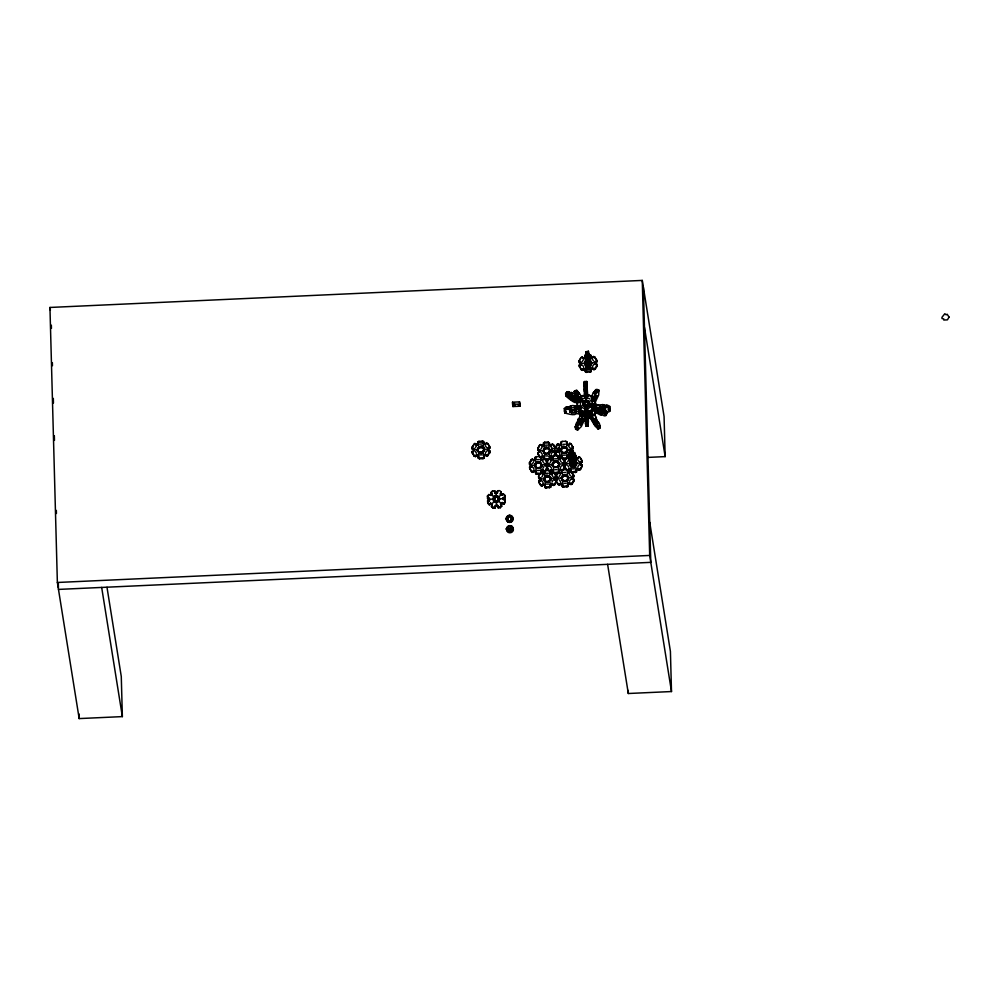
<?xml version="1.0" encoding="UTF-8"?>
<svg xmlns="http://www.w3.org/2000/svg" width="999" height="999" viewBox="0 0 999 999"><rect width="100%" height="100%" fill="white"/><g stroke="black" fill="none" stroke-linecap="round" stroke-linejoin="round"><path stroke-width="1.5" d="M584.552 388.374L584.652 391.596M585.252 414.36L587.712 413.374L588.036 419.543M586.213 357.904L586.55 363.823L586.301 357.217L586.613 363.898L586.238 357.455L588.548 357.804L588.648 352.959L589.36 365.522M586.888 388.074L587.212 393.981L586.987 387.425M586.7 381.468L586.65 385.926L584.315 386.039L584.378 381.581L586.7 381.468L587.699 395.741M584.515 393.718L584.44 390.659L586.775 390.547C588.036 395.08 585.626 404.42 584.515 393.718L586.85 393.606M584.89 398.326L584.328 395.292L579.982 397.115L579.333 398.239M585.152 415.734L585.077 407.567L587.412 407.455L587.724 411.463L589.535 412.187L593.244 409.303L592.582 407.642L590.247 406.343L591.271 403.908L592.682 403.521L595.704 404.995M589.86 360.364L586.101 360.389L586.55 368.057L588.886 367.944L588.436 360.277L586.063 360.514L585.901 351.798L588.374 351.223L588.661 354.395L586.326 354.495L586.163 352.809M585.214 419.705L585.139 416.645L587.474 416.533C588.736 421.066 586.326 430.407 585.214 419.705L587.549 419.592M585.589 424.313L585.576 422.877L585.876 426.073L588.211 425.961L588.261 421.503L588.386 422.577M586.55 368.057L586.538 366.621C585.889 371.853 591.058 369.43 589.223 365.247M586.688 357.679L586.937 362.337M586.026 424.737L585.876 426.073M586.613 389.023L584.278 389.135C585.402 393.968 588.361 387.6 586.525 384.865L584.203 384.965L584.315 386.039M586.9 365.359L586.937 367.482M587.225 398.214L587.187 395.979L589.035 395.08L592.145 396.615L592.956 398.489L591.72 399.775L592.332 400.686L592.195 399.812L589.098 401.635L585.839 400.237M583.816 415.022L585.102 416.77L587.437 416.658L587.225 410.851L584.902 410.951M587.225 410.851L587.35 411.913L587.412 407.455M587.562 396.241L587.562 395.517L587.624 396.203M588.399 360.402L588.186 354.595L585.864 354.695M588.186 354.595L588.311 355.656L588.374 351.223M587.924 424.2L587.912 422.777L588.211 425.961M588.886 367.944L588.873 366.508L589.16 369.68M587.325 393.544L586.987 387.724M587.599 413.886L587.924 420.005L587.712 413.374L585.264 414.16L585.614 420.204L585.339 413.436L585.526 414.972M478.808 448.027A3.372 3.122 -9.1 0 0 477.709 449.925L477.747 451.011M535.302 467.095A3.372 3.122 -9.1 0 1 535.127 466.583L535.102 465.497A3.372 3.122 -9.1 0 1 536.201 463.586L537.2 462.999M548.901 448.926L547.864 448.439A3.372 3.122 -9.1 0 0 545.566 448.539L544.567 449.125A3.372 3.122 -9.1 0 0 543.468 451.036L543.481 451.985L543.069 450.711M544.542 481.019A3.372 3.122 -9.1 0 1 544.255 480.244L544.23 479.158A3.372 3.122 -9.1 0 1 544.605 478.121M545.442 477.172L546.328 476.673A3.372 3.122 -9.1 0 1 548.626 476.56L549.662 477.06A3.372 3.122 -9.1 0 1 550.861 478.858L550.886 479.945M552.622 465.784L552.597 464.697A3.372 3.122 -9.1 0 1 553.696 462.787L554.695 462.2A3.372 3.122 -9.1 0 1 555.257 462.038M561.276 452.085A3.372 3.122 -9.1 0 1 560.988 451.323L560.963 450.237A3.372 3.122 -9.1 0 1 562.062 448.326L563.061 447.739A3.372 3.122 -9.1 0 1 565.359 447.639L566.383 448.126A3.372 3.122 -9.1 0 1 566.995 448.701M564.959 475.624A3.372 3.122 -9.1 0 1 566.121 475.761L567.145 476.261A3.372 3.122 -9.1 0 1 568.344 478.059L568.394 479.008L566.758 475.786L563.174 475.949C557.779 480.382 568.518 483.516 568.306 477.722C567.956 472.877 560.352 474.712 561.463 478.921M567.619 451.011L567.494 449.325M586.937 366.009C582.442 365.035 586.251 358.741 589.86 360.926L591.483 364.148L591.445 363.199A3.372 3.122 -9.1 0 0 590.247 361.401L589.21 360.901M588.561 357.317L588.898 363.836L588.636 357.068L586.288 357.417L588.623 357.517M591.77 418.544L595.304 424.088L591.77 418.544L592.22 419.767M585.264 413.848L585.364 417.582M588.973 363.549L588.723 362.287M585.589 420.117L585.651 423.314M499.662 498.776C491.845 511.188 491.158 487.025 499.662 498.776L503.296 498.613L503.434 499.475L503.271 497.527L505.007 497.102L505.144 497.977L503.409 498.401M548.001 447.652L550.024 450.399C542.182 462.987 541.383 438.549 550.062 450.399L548.164 453.321M576.173 461.7C579.408 468.344 566.183 467.27 570.804 461.288A3.372 3.122 -9.1 0 0 569.942 463.024M583.491 405.906C579.845 395.841 596.453 402.747 586.076 407.13A3.372 1.174 -33.7 0 1 588.174 405.869M587.225 394.018L587.025 387.6M585.302 413.486L585.239 413.986M570.504 397.065C575.374 404.795 579.82 397.677 570.504 397.065A3.372 1.024 30 0 1 571.391 396.903M595.092 409.365C602.534 407.754 602.022 417.47 595.067 409.14A3.372 1.024 30 0 1 595.966 408.791M585.377 417.857L581.281 426.585L577.572 430.107L577.872 428.683L575.162 426.885L580.419 415.184L578.496 412.387L580.469 416.059L580.319 415.184L582.467 416.183L582.367 417.207L585.564 413.374L585.901 417.245M577.872 428.683L578.159 427.097L577.21 427.872L577.859 425.262L579.982 421.316L577.672 420.404M580.419 415.184L580.307 416.208L582.467 412.737L584.914 412.4L584.765 411.526L580.294 410.052L579.632 409.041L580.856 407.767L579.645 405.944L577.884 406.431L577.172 405.369L577.734 400.999L581.018 401.885C584.577 399.65 577.734 393.806 577.072 398.663L575.224 397.365L576.623 394.967L571.478 392.482L570.004 395.042L574.974 398.576M579.994 424.662L580.894 424.388L579.857 424.712L580.831 421.516A3.372 0.762 -64.2 0 1 581.93 419.605L582.454 418.993A3.372 0.762 -64.2 0 1 583.116 418.781L580.382 422.565A3.372 0.762 -64.2 0 0 579.944 424.263L580.019 424.7A3.372 0.762 -64.2 0 0 580.694 424.5L581.206 423.876A3.372 0.762 -64.2 0 0 582.305 421.978L582.754 420.916A3.372 0.762 -64.2 0 0 583.191 419.218L583.154 418.856M580.806 424.413L583.291 418.781L582.392 419.056M598.95 390.234L595.741 394.056C596.665 392.732 593.256 391.084 593.693 393.069L595.854 389.598L598.95 390.234L598.663 395.08L594.655 403.446M593.231 401.561L594.218 398.364A3.372 0.762 -64.2 0 1 595.317 396.466L595.779 395.904A3.372 0.762 -64.2 0 1 596.503 395.641L596.578 395.941A3.372 0.762 -64.2 0 1 596.141 397.777L595.691 398.826A3.372 0.762 -64.2 0 1 594.592 400.736L594.318 401.086M593.993 397.04L595.928 398.301L596.665 395.629L594.28 401.248M494.58 497.927L494.468 498.801L494.905 497.302M494.33 497.939L494.73 500.961L494.468 498.801M494.592 500.087L494.168 501.111L495.342 502.36M498.276 499.925C497.664 502.522 499.512 496.79 497.539 497.227L497.39 496.166L496.266 496.016L495.067 496.278L495.092 497.365M495.067 496.278L495.204 497.14L497.539 497.227M498.226 497.49L497.39 496.166M497.914 500.374L497.839 501.423L498.026 499.937M498.164 498.638L498.014 497.764L498.414 500.799M498.401 500.074L498.364 499.075M507.854 517.395L507.754 518.281L508.191 516.77M507.617 517.407L507.455 520.591L509.765 522.19L510.826 521.053L510.227 521.965M511.338 520.716C509.927 521.416 513.286 518.818 510.826 516.708L510.676 515.646L509.54 515.484L508.341 515.746L508.379 516.833M508.628 522.04L507.455 520.591M508.341 515.746L508.491 516.62L510.826 516.708M507.654 529.632L508.291 527.16M510.177 522.152L510.089 521.091M511.513 516.97L510.676 515.646M508.079 531.081L510.314 531.655L511.688 526.361L509.365 526.086M511.201 519.842L511.301 517.245L511.438 518.119M586.338 357.342L588.536 357.63M585.913 355.082L588.311 354.945L588.548 357.804L588.486 361.438L586.163 361.538M589.223 365.971L589.048 359.465M588.985 363.112L588.798 362.874M584.927 390.646L584.64 387.45L584.502 391.808L586.825 391.708M585.327 416.995L585.202 417.794L587.537 417.694M585.926 422.327L585.751 415.834M587.699 413.449L587.899 420.042M580.819 419.667L581.031 418.956A3.372 0.762 -64.2 0 1 580.881 419.43M594.043 396.928L596.003 398.276M502.172 502.497L503.833 504.208L502.172 502.497L500.574 504.095L501.723 506.306L500.287 507.754L498.189 507.854L497.789 506.243L495.454 506.343L495.129 507.992L493.044 508.079L491.52 506.78L492.32 504.47L490.634 503.021L489.16 503.996L487.649 502.684L489.31 504.87L490.634 503.021M494.917 490.859L494.967 492.482L497.29 492.382L497.614 490.734L499.7 490.646L501.223 491.945L500.424 494.255L501.223 491.945M491.52 506.78L491.72 505.082M494.73 500.961L494.305 501.985L494.168 501.111M498.014 497.764L498.089 496.628M495.129 507.992L495.317 505.482L497.639 505.369L497.789 506.243M508.004 520.442L507.629 518.131L507.592 521.466M507.492 519.692L507.767 519.005M509.677 521.203L509.765 522.19L510.039 521.278M511.301 517.245L511.376 516.096M507.629 529.183L508.466 527.147M509.74 526.073L512 526.585L509.902 531.693L507.729 530.968L508.628 526.123L510.964 526.011L511.101 531.431L508.766 531.306M541.383 466.833C541.87 467.27 541.283 458.541 535.826 462.887C531.793 467.357 541.283 470.654 541.733 465.197A3.372 3.122 -9.1 0 0 540.534 463.399L539.51 462.899M586.863 401.099L585.689 401.161A3.372 3.122 -9.1 0 0 583.728 402.31L583.166 403.284A3.372 3.122 -9.1 0 0 583.004 404.083M558.778 465.659C561.475 460.277 550.998 459.503 552.522 465.184C554.495 469.068 559.665 466.858 559.153 464.06L562.774 463.898L562.924 464.772L562.749 462.812L564.485 462.262L566.246 462.649L566.421 464.61L566.283 463.736L569.905 463.573L570.554 462.462M577.572 430.107L575.524 429.12L576.248 426.973M579.982 421.316L582.467 416.183M593.806 392.045L591.058 397.265M595.854 393.032L591.77 400.899M579.72 422.028L580.132 421.253M475.237 447.939L476.361 446.016M478.184 448.489L478.109 449.725L479.408 446.678M478.933 447.939L479.807 447.44A3.372 3.122 -9.1 0 1 482.117 447.327L482.904 447.664L479.17 447.515L477.46 450.487L479.32 453.284L479.183 452.41M476.398 445.442L474.912 443.456L472.077 447.04L472.115 448.289L473.876 448.688L473.938 450.849L472.202 451.398L472.227 452.597L474.063 455.394L475.249 455.969L476.535 454.732L478.583 455.731L478.334 458.266L479.458 458.803L483.017 458.678L484.178 457.992L483.553 455.507L485.551 454.32L487.025 456.306L489.86 452.734L489.685 450.599L487.924 450.212L488.061 451.086L487.874 448.039L489.61 447.502L489.572 446.303L487.749 443.506L486.55 442.919L485.277 444.155L483.229 443.169L483.616 441.508L482.492 440.959L477.772 441.77L478.384 444.268L477.397 444.855L477.247 443.981L479.145 446.815L482.767 446.803M472.227 452.597L474.2 456.268L476.248 456.331L476.535 454.732M483.616 441.508L483.366 444.043L483.229 443.169M484.253 443.656L482.517 446.665L484.365 449.762M483.553 455.507L484.04 457.117L482.879 457.804L479.32 457.929L478.184 457.392L478.583 455.731M482.405 452.21L484.265 449.288L487.899 449.125L488.036 450M480.556 453.047L482.542 453.084M485.452 452.884L486.563 450.949M582.342 361.513L583.453 359.59M568.106 391.633L565.859 395.704L567.37 396.253L565.571 393.943L566.695 392.02L568.106 391.633L571.977 393.319L571.478 392.482M565.659 394.455L566.695 392.02M584.552 364.048L586.5 360.252M577.734 402.759L576.023 402.335C575.174 404.033 568.281 398.139 565.933 396.178L567.045 394.255M585.426 362.924L586.913 361.001M565.571 393.943L567.919 393.806L569.043 391.87M583.628 368.306L583.354 369.905L581.306 369.83L579.333 366.158L581.156 368.968L582.355 369.543L583.628 368.306L585.676 369.293L585.402 370.891M590.746 356.006L590.322 356.73L592.37 357.729L593.656 356.493L594.842 357.068L596.815 360.739L594.842 357.068M575.224 397.365C576.473 396.378 569.043 393.094 570.854 395.254L568.718 394.355L569.842 392.432M569.155 394.83L570.267 392.907M570.429 394.78L571.54 392.857M591.595 362.849L591.508 363.736L589.722 360.052M594.967 361.613L595.104 362.487L596.853 361.938L596.703 361.064L594.967 361.613L595.029 363.773L596.79 364.173L596.965 366.296L595.229 369.23L593.244 369.455L592.644 367.894L590.659 369.068L591.283 371.566L586.563 372.377L585.426 371.828L585.676 369.293M571.353 394.655L572.477 392.719M532.629 463.511L533.753 461.588M540.996 449.051L542.107 447.115M572.377 399.325L570.953 397.989L572.04 395.916M571.141 398.089L572.265 396.153M589.497 365.784L591.371 362.862L590.909 361.301L588.798 359.927M574.113 397.115L572.065 396.066L573.251 397.24L570.729 399.575M574.487 396.178L575.611 394.243M531.443 466.208L531.293 465.334L534.927 465.172L535.551 467.107L535.576 464.06L536.8 462.25M545.154 447.777L543.319 450.974M550.124 450.861L548.513 448.451L544.93 448.613L543.206 451.585L543.718 449.6M592.544 366.446L593.668 364.523M535.714 464.922L536.538 462.387L534.64 459.552L534.777 460.427M543.856 450.474L544.792 447.752M575.561 397.265L576.623 394.967M533.928 470.304L533.641 471.903L531.593 471.828L529.62 468.156L531.456 470.966L532.642 471.54L533.928 470.304L535.976 471.291L535.714 473.826L540.409 474.25M539.959 457.367L537.986 453.696L539.81 456.493L541.008 457.067L542.282 455.844L544.48 457.704L542.282 455.844M548.975 444.268L549.4 443.544L549.125 445.142L548.975 444.268L551.173 446.128L549.999 444.767L548.264 447.764L544.655 448.076M577.272 396.079L576.148 398.014L574.512 398.251M542.432 456.718L541.146 457.942L541.008 457.067L540.759 459.602L541.783 460.102L541.645 459.228L539.897 462.237L541.758 466.283A3.372 3.122 -9.1 0 1 541.52 467.07M576.211 398.663L575.099 400.599L576.873 402.547M540.297 467.482L536.688 467.794L535.089 471.678M548.513 448.451L544.93 448.613M577.072 398.663L578.521 396.628M552.272 459.627L551.273 460.214L549.8 458.229L548.638 458.916L543.943 458.491L542.669 459.727L540.621 458.728L541.033 458.017L541.171 458.878M543.918 457.554L544.055 458.429L544.343 456.83M551.023 445.254L552.31 444.031L553.496 444.605L555.332 447.402L554.495 449.113M577.41 398.564L578.146 398.738L579.27 396.815M551.173 446.128L551.448 444.543M579.645 405.944L579.033 407.255L577.322 406.243L577.734 400.999M581.018 401.885L579.22 399.5L580.344 397.565M539.797 467.782L541.021 465.971M541.233 465.971L541.658 464.86L545.292 464.697L545.429 465.571L545.254 463.611L547.002 463.061L548.763 463.449L548.813 465.621L545.317 465.784L545.254 463.611M548.663 453.022L548.551 454.058L549.375 451.511M540.546 468.269L541.883 464.847M580.069 400.362L579.657 402.197L578.883 401.823M580.282 401.698L581.406 399.775L582.142 399.95M580.943 401.398L582.067 399.475M542.844 468.444L543.956 466.521M551.211 453.983L552.322 452.06M511.476 525.998L509.865 528.771L505.906 528.958M541.758 477.172L542.869 475.249M550.124 462.712L551.236 460.789M558.491 448.251L559.602 446.316M544.692 477.722L544.617 478.958L545.916 475.911M553.059 463.261L552.984 464.498L554.283 461.451M561.426 448.788L561.351 450.037L562.649 446.99M562.175 448.239L566.008 447.652L567.882 450.462L567.232 451.573M545.579 482.117L543.968 479.72L545.541 475.874M562.312 453.196L560.701 450.786C559.952 445.966 566.271 449.65 565.859 446.79M575.237 427.36L576.098 426.098M591.72 399.775L592.819 397.627M543.181 484.84L541.908 486.076L540.709 485.502L538.748 481.83L540.571 484.627L541.77 485.202L543.044 483.978L545.242 485.839L543.044 483.978M550.499 480.507L551.148 479.395L549.275 476.585L545.804 476.923L543.768 473.214L543.906 474.088L544.905 473.501L544.305 471.94L544.767 472.627L542.769 473.801L540.946 471.066L542.944 469.892L544.28 471.004L545.442 470.317L550.137 470.741L551.411 469.505L553.458 470.504L553.184 472.09M558.104 457.942L558.528 457.217L558.241 458.803L558.104 457.942L560.152 458.928L561.438 457.692L566.121 458.116L567.282 457.43L568.768 459.415M556.83 455.631L555.481 452.897L557.305 455.694L558.503 456.281L559.777 455.044L561.825 456.031L561.55 457.629L561.825 456.031M567.732 449.587L567.657 450.474L565.896 447.839L567.494 443.968L567.632 444.842L566.608 444.343L566.883 442.744L565.734 441.258L562.175 441.396L561.013 442.082L561.176 443.881L561.013 442.082M549.875 473.276L550.137 470.741L550.274 471.615L551.136 471.103L551.411 469.505M557.442 456.568L559.502 456.643L559.777 455.044M566.608 444.343L566.858 441.808L565.734 441.258M544.093 478.296A3.372 3.122 -9.1 0 1 545.192 476.386L549.025 475.899L550.761 472.902M557.779 466.683L554.17 466.995L552.572 470.879M585.689 419.068L584.427 416.246L585.664 412.587M590.247 406.343L591.271 403.908M554.383 477.285L554.582 480.319L554.383 477.285L557.879 477.122L557.942 479.283L556.206 479.832L556.381 481.968L554.645 484.902L552.659 485.114L552.06 483.566L550.074 484.74L550.699 487.225L545.966 488.036L544.842 487.5L545.092 484.965M550.899 473.763L551.923 474.263L553.071 472.165L554.258 472.739L556.231 476.411L557.966 473.414M551.923 474.263L553.209 473.026L553.458 470.504M569.08 444.605L568.656 445.329L569.805 443.231L570.991 443.806L572.964 447.477L570.991 443.806M590.159 405.831L591.57 405.457L592.682 403.521M591.57 405.457L592.507 405.681L593.631 403.758M548.913 481.456L550.786 478.533C542.195 466.67 542.882 491.121 550.824 478.521L548.763 475.786M557.28 466.983L558.503 465.172M565.646 452.522L567.519 449.6C558.928 437.737 559.602 462.187 567.557 449.6L565.496 446.853M554.557 479.233L554.42 478.359L550.786 478.533L550.486 480.144L550.349 479.27M566.046 453.259L567.007 451.585M594.38 421.678L591.358 416.196L594.255 414.585L595.991 411.65L595.953 412.575L600.112 414.822L601.098 415.06L600.611 414.223L604.482 415.896L605.894 415.522L604.108 413.211C608.791 414.635 594.23 404.32 595.441 407.142L593.306 406.243L594.417 404.32M593.743 406.718L594.855 404.782M587.587 410.589L589.398 411.326L593.106 408.429M600.149 409.153L601.211 406.843L596.066 404.358L594.592 406.93L596.59 408.928M595.017 406.668L596.066 404.358M591.708 412.674L592.832 410.739M551.96 482.117L553.084 480.182M560.327 467.644L561.45 465.721M568.693 453.184L569.805 451.261M595.941 406.543L597.065 404.607M596.952 411.213L595.529 409.877L596.628 407.804M595.729 409.965L596.84 408.042M596.64 411.076L598.314 409.44A3.372 1.024 30 0 0 598.826 409.74M595.953 412.575L597.839 409.128M559.253 476.386L560.364 474.45M567.607 461.913L568.731 459.99M599.075 408.067L600.187 406.131M599.812 409.253L601.211 406.843M601.848 407.967L600.736 409.902L599.325 410.302L596.316 408.841M562.674 475.586A3.372 3.122 -9.1 0 0 561.575 477.497L561.675 478.908L563.411 475.112M601.46 414.435L599.675 412.487L600.998 410.601M595.154 409.49A3.372 1.024 30 0 0 596.278 410.726L599.675 412.487L600.337 410.427A3.372 1.024 30 0 1 599.6 410.127M562.325 477.797L563.811 475.874M601.66 410.552C602.322 405.694 609.165 411.538 605.606 413.773M601.997 410.452L603.109 408.516M552.522 484.24L554.507 484.028L556.243 481.093L558.066 483.828L559.253 484.403L560.539 483.179L562.587 484.165L562.312 485.764L563.324 486.376L568.044 485.564M568.906 468.706L567.757 470.816L568.906 468.706L570.953 469.705L570.704 472.227L570.554 471.366L569.28 472.589L567.232 471.603L567.619 469.942L566.433 469.368L561.775 470.204L560.427 469.093L558.441 470.267L560.264 473.002L562.25 471.828L560.427 469.093M576.123 456.343L575.736 458.004L575.986 455.482L574.862 454.932M602.734 410.626L603.846 408.703M556.381 481.905L559.403 485.277L560.539 483.179M566.733 480.507L563.299 480.669L561.7 484.54M575.624 461.076L574.9 460.601L576.623 457.629M603.808 411.388L604.919 409.453M571.878 476.486L572.015 477.347L573.751 476.798L573.613 475.936L571.878 476.486L571.928 478.646L573.688 479.033L573.863 481.168L572.127 484.103L570.154 484.315L569.555 482.767L567.557 483.941L568.181 486.426L563.461 487.237L562.337 486.7L562.587 484.165M580.119 457.467L582.08 461.151L580.119 457.467L578.921 456.893L577.647 458.129L575.599 457.142M566.408 480.656L568.269 477.734L571.903 477.559L572.04 478.434M580.407 463.973L580.269 463.099L576.635 463.261L574.775 466.183M605.531 413.286L606.643 411.363M567.632 478.846L566.808 481.381L567.132 480.182A3.372 3.122 -9.1 0 0 568.231 478.271M567.981 479.345L568.269 477.734L566.258 474.987M574.912 467.057L575.998 464.373M572.927 467.02L575.524 466.67M605.806 415.022L606.93 413.087L606.131 412.525M605.894 415.522L606.93 413.087M569.455 481.318L570.566 479.383M577.822 466.845L578.933 464.922M473.876 448.688L474.013 449.55L472.252 449.163L473.813 444.105M486.001 455.007L487.987 454.795L489.685 450.599M579.358 362.737L579.22 361.863L580.981 362.25L581.181 365.284L581.118 363.124L579.358 362.737L579.183 360.602L580.918 357.667L582.017 357.03L583.354 358.142L585.352 356.968L584.89 356.281M544.43 448.251A3.372 3.122 -9.1 0 0 543.331 450.162L543.906 452.285L543.294 450.699L539.66 450.874L539.797 451.748L539.772 450.661L538.011 450.274L537.837 448.139L539.572 445.204L540.671 444.555L542.02 445.666L544.005 444.493L543.543 443.818L544.143 445.367L543.144 445.954L543.006 445.079L544.905 447.914M529.645 464.735L529.507 463.861L531.268 464.248L531.468 467.295L531.406 465.122L529.645 464.735L529.47 462.599L531.206 459.677L532.305 459.028L533.653 460.139L535.639 458.966L535.177 458.279L535.776 459.827L535.639 458.966M532.305 459.028L529.607 463.474L529.47 462.599M538.561 448.027L539.572 445.204M593.106 368.581L595.092 368.356L596.828 365.434L596.965 366.296M555.332 447.34L557.067 444.405L558.166 443.756L559.502 444.867L561.488 443.693L561.038 443.019M548.951 466.496L548.901 464.323L547.14 463.936L547.002 463.061L548.701 458.878L548.776 459.777L545.217 459.915M540.596 480.956L539.572 480.119L539.722 480.994L540.596 480.956L540.534 478.796L538.773 478.396L538.598 476.273L540.334 473.339M556.043 447.24L557.205 445.279L559.19 445.067L559.053 444.193M553.746 455.894L555.444 451.698L558.928 451.073L558.766 448.251L551.773 448.576L551.935 451.398L555.444 451.698M554.457 455.794L555.619 453.833M548.938 470.167L547.115 467.357L545.516 471.228L547.077 466.171L547.215 467.045L548.076 466.533M566.183 458.079L564.485 462.262L564.622 463.136L566.383 463.524M596.128 412.525L594.393 415.459L594.255 414.585M567.757 470.816L564.597 466.558L563.011 470.429L564.572 465.372L566.308 464.822L566.246 462.649M577.922 468.294L579.258 469.405L580.357 468.756L582.092 465.834L580.494 469.63L578.508 469.855L577.922 468.294L575.923 469.468L576.548 471.965L571.828 472.777L571.69 471.903L576.411 471.091L575.923 469.468M570.004 483.441L571.99 483.229L573.726 480.294L573.863 481.168M587.887 402.073L588.161 401.186L583.166 404.133M586.425 400.212L583.266 401.91L583.129 403.896L584.378 405.956L589.373 403.009L589.11 403.896L590.009 403.596L588.648 405.694L586.725 406.818M580.594 411.151L579.82 411.413L578.521 409.078L580.794 406.218M595.829 395.841L596.565 395.816M487.662 498.776L487.524 497.902L489.273 498.164L489.423 499.038L487.662 498.776L487.462 495.966L488.911 494.517L490.434 495.367L492.032 493.756L490.771 492.669M492.17 494.63L491.021 492.42L492.457 490.971L494.555 490.871L495.104 493.356L494.555 490.871M505.094 496.041L503.434 493.856L501.973 494.83L500.274 493.381M501.723 506.306L500.711 504.97L502.322 503.359M497.639 505.369L498.051 506.98L500.149 506.88L501.585 505.444M503.696 503.334L505.144 501.898L503.833 504.208M582.817 413.074L580.094 413.136L578.796 410.839L580.257 409.765M580.094 413.136L581.406 411.151M592.807 401.398L593.531 400.774M579.495 413.648L576.161 413.761C574.437 415.809 568.406 413.973 564.71 412.924L566.346 412.15L566.208 411.276L564.435 411.176L564.298 408.529L565.859 407.28L570.329 406.868C569.105 405.107 578.446 404.533 575.362 408.803L579.845 408.803L579.782 406.63M575.362 408.803C576.885 407.142 568.356 407.592 570.392 409.028L565.921 409.453L564.435 411.176M609.14 408.029L610.039 408.179L610.177 410.826L608.616 412.063L606.093 411.963M587.037 360.002C582.642 360.214 586.6 367.969 584.64 363.174L581.006 363.336L581.143 364.21M482.917 453.121L482.654 452.072C489.073 437.924 467.045 453.821 483.129 451.748A3.372 3.122 -9.1 0 0 484.228 449.837M574.887 410.152L575.287 410.339A3.372 1.261 -1.5 0 1 576.548 411.026L576.623 411.463A3.372 1.261 -1.5 0 1 575.586 412.262L574.612 412.525A3.372 1.261 -1.5 0 1 572.315 412.637L571.266 412.462A3.372 1.261 -1.5 0 1 569.992 411.763L569.917 411.388A3.372 1.261 -1.5 0 1 570.953 410.527L571.928 410.264A3.372 1.261 -1.5 0 1 574.238 410.164L576.86 411.238L575.249 412.475L571.665 412.637L569.68 411.563L571.291 410.314L575.312 410.177M569.68 411.563L571.977 410.439M571.603 410.477L570.591 409.79L570.654 411.95L571.665 412.637L571.703 410.402M575.312 406.63L577.784 406.68L577.847 408.841M575.199 410.314L575.137 412.412L576.86 411.238M589.035 412.038L589.635 411.363M610.177 410.826L608.329 410.239L608.179 409.365L609.827 408.591L607.829 407.53L603.346 407.517L603.621 404.682L597.764 404.945M603.284 405.357L607.767 405.357L609.765 406.418L609.003 407.155L609.203 410.202M597.077 412.375L594.692 412.712M603.346 407.517L603.621 404.682M602.222 408.891L603.146 409.028M604.707 410.065L603.883 409.565M494.542 496.303L493.868 496.828L491.233 494.555L491.371 495.429M566.408 453.009L566.52 452.922A3.372 3.122 -9.1 0 0 566.92 452.51M545.554 477.085L545.329 477.26A3.372 3.122 -9.1 0 0 544.93 477.659M586.001 360.539L584.353 357.555L584.49 358.416L585.352 356.968M586.251 360.389L585.913 361.588A3.372 3.122 -9.1 0 0 584.952 362.962M590.721 363.973L589.897 366.521L590.009 365.484M536.288 462.537L540.159 462.362M562.15 447.277L566.008 447.102M566.158 453.434L566.146 452.222M553.783 461.75L557.642 461.563M549.313 482.18L549.413 481.156M575.274 465.896L571.416 466.071M562.912 475.412L566.77 475.237M585.489 357.829L584.865 355.344L586.026 354.657L589.585 354.533L590.721 355.07L590.884 356.88L590.721 355.07M585.002 356.218L586.026 354.657M579.47 367.033L579.295 364.972L581.031 364.423M591.258 370.629L590.796 369.942L592.794 368.768L592.644 367.894M585.289 370.954L589.984 371.378L591.146 370.691M476.261 444.567L478.246 443.394L477.797 442.707M574.2 391.371L576.947 390.459L579.233 393.731L577.247 394.905L574.2 391.371L575.362 394.305L574.562 393.606M574.275 391.87L576.186 390.184M472.377 453.459L473.201 451.76M574.962 391.633L576.947 390.459M575.499 392.27L577.497 391.084M575.986 393.131L577.984 391.958M576.261 393.756L578.259 392.582M577.247 394.905L576.91 393.906L578.908 392.732L581.955 397.302M578.908 392.732L576.76 394.33L578.021 397.078L577.297 396.391M576.91 393.906L577.484 394.568L579.47 393.394M487.874 448.039L488.012 448.913L489.747 448.364L489.572 446.303M577.484 394.568L579.345 397.365L581.331 396.191M483.703 456.368L485.689 455.194L485.551 454.32M582.192 399.388L584.19 398.214M583.216 403.159L586.713 401.086M583.204 402.684L586.276 401.086L589.497 402.997M584.34 405.719L586.6 406.431M580.119 408.891L578.596 409.59M580.993 408.641L580.257 409.078L580.107 408.216M586.038 406.044L588.024 404.87M591.371 405.819L589.173 404.77L586.013 406.456M578.633 413.261L578.458 411.188L580.194 410.639M589.323 405.631L586.45 407.33L583.204 404.795M588.261 408.466L590.247 407.292M592.07 418.656L588.798 413.236L591.545 412.325L593.344 415.022M588.873 413.736L591.545 412.325M588.798 413.236L590.097 414.135L592.095 412.949M543.693 444.68L543.518 442.869L544.68 442.195L548.239 442.058L549.512 443.481M596.615 419.543C591.033 422.689 600.849 418.768 593.506 414.597L591.508 415.771L591.845 416.77L590.584 414.997L592.582 413.823M590.859 415.621L592.857 414.448M591.508 415.771L592.082 416.433L594.08 415.259M590.446 417.782L589.285 418.469L590.272 415.971L590.446 417.782L589.51 415.484M592.082 416.433L593.943 419.23L595.941 418.057M538.124 454.57L537.962 452.497L539.697 451.948L539.635 449.787L537.874 449.4L538.011 450.274M594.83 419.792L592.082 420.729M594.63 420.716L596.553 419.168M596.99 420.492L595.004 421.665L594.105 421.166M535.327 459.153L535.152 457.342L536.313 456.655L539.885 456.531M536.451 457.53L535.302 458.216L535.152 457.342M561.151 442.944L562.175 441.396M594.442 420.654L595.566 422.677C598.151 418.781 602.235 427.247 598.001 427.41L594.867 422.627M595.566 422.677L597.739 421.553M595.754 422.727L598.164 422.053M598.001 427.41L596.828 424.4L598.813 423.226M529.757 469.031L529.595 466.97L531.331 466.421M599.562 425.736L599.113 425.05L600.274 427.984L598.289 429.158L597.265 427.097L599.999 426.236M597.926 426.923L599.912 425.749M544.08 459.365L543.219 459.877L543.081 459.003M597.714 427.784L599.712 426.61M549.912 458.154L549.313 456.605L551.298 455.432L552.784 457.417L551.76 456.118M549.45 457.48L551.448 456.306L551.298 455.432M598.201 428.658L600.199 427.485M551.136 459.34L553.134 458.166L552.672 457.48L553.271 459.041L553.134 458.166M571.99 448.314L572.852 447.802L572.127 449.175L571.116 448.351L572.127 449.175M545.404 464.485L547.14 463.936M541.083 471.94L543.081 470.766L542.944 469.892M540.946 471.066L541.545 472.627L540.272 473.376L535.576 472.952L535.714 473.826M568.631 458.541L569.617 457.954M562.887 463.686L564.622 463.136M538.886 482.692L538.711 480.631L539.572 480.119M562.949 465.846L564.71 466.246L565.434 464.86M558.578 471.141L560.564 469.967M558.916 471.89L554.195 472.702L554.395 473.613M562.387 472.702L561.401 473.289L561.263 472.415L563.149 475.249M581.118 461.975L581.98 461.463L581.256 462.849L580.244 462.013L581.256 462.849M554.52 478.146L558.016 477.997M550.524 485.414L550.674 486.288L550.212 485.601L552.197 484.428L552.06 483.566M576.073 470.342L578.059 469.168M544.842 487.5L544.705 486.625L549.4 487.037L550.549 486.351L550.699 487.225M569.555 482.767L569.692 483.628L567.707 484.815L567.557 483.941M588.973 366.034L590.471 365.135L591.408 362.862L589.348 360.115M588.399 412.125L588.536 412.063A3.372 3.122 -9.1 0 1 587.837 412.287M494.692 497.165L497.227 496.74L499.313 498.101M487.787 503.558L487.599 500.749L489.335 500.324L489.473 501.198L489.273 498.164M575.536 410.102L570.953 410.239M596.578 395.654L593.768 399.425A3.372 0.762 -64.2 0 0 593.331 401.123M581.418 415.609L582.092 415.397M582.554 421.441L580.494 420.454M588.861 405.619L586.313 406.668M568.394 395.704L569.293 395.442M576.685 395.342L578.184 396.728M572.002 397.053L570.479 397.365L567.295 395.816M573.026 397.078L576.323 398.788M579.582 401.76L576.398 400.224L574.875 400.537M592.981 407.58L593.881 407.33M601.273 407.23L602.772 408.616M591.883 407.704L595.067 409.253L596.166 408.828M595.317 411.463L596.728 411.051M595.904 412.2L592.245 409.977M599.462 412.425L600.986 412.112L604.17 413.648M602.172 414.036L603.071 413.773M605.594 413.973L607.005 413.598M574.825 410.302L575.137 412.412M600.087 406.755L603.746 407.217M106.993 587.312L121.279 676.51L122.365 716.608L79.171 718.581L57.368 582.479L49.95 307.455L642.27 280.419L664.073 416.521L665.159 456.618L648.189 457.392M585.901 351.798L588.448 351.71M585.889 352.635L588.211 352.535M585.938 353.634L588.636 353.584M586.263 354.058L588.586 353.958M585.988 354.333L588.324 354.22M585.851 355.494L588.174 355.382M585.938 358.791L588.261 358.678M586.001 360.127L588.336 360.027M584.777 364.036L585.277 362.05M586.188 362.824L588.548 362.587M586.176 363.449L588.511 363.336M586.238 364.722L588.573 364.61M586.563 367.432L588.898 367.332M586.475 367.545L589.01 367.382M586.7 368.306L589.035 368.194M586.75 369.305L589.31 369.218M584.24 382.118L586.788 381.98M584.228 382.904L586.563 382.804M584.278 383.903L586.613 383.803M584.328 384.603L586.663 384.49M584.253 385.352L586.65 385.214L586.65 385.926M586.513 385.701L584.19 385.814L584.452 389.747M584.34 390.409L586.675 390.297M586.888 392.857L584.565 392.969L586.863 392.982M584.59 395.067L586.913 394.955M584.815 397.852L587.15 397.739M512.549 402.197L512.862 405.881L514.61 405.806L514.473 404.932L512.712 405.007L512.549 402.197L519.555 401.873L519.655 402.522M512.662 402.847L514.41 402.772M595.267 401.298L595.454 405.482L595.267 401.298L594.555 400.237L592.794 400.724L591.583 398.901M512.612 404.358L519.605 404.046L519.717 404.695L518.019 404.77L519.955 406.218L512.962 406.543L512.862 405.881M584.939 408.104L587.487 407.967M584.927 408.891L587.262 408.791M585.252 410.701L585.214 409.078L587.537 408.966M584.977 409.89L587.562 409.777M585.039 410.589L587.362 410.477M586.538 410.701L587.699 410.651M604.108 409.553L604.845 409.952M569.905 411.551L570.654 411.95M584.89 411.8L587.225 411.688M587.312 415.01L584.977 415.122L585.039 416.396L587.375 416.283M585.264 418.956L587.587 418.843M585.227 419.081L587.562 418.968M585.289 421.054L587.624 420.941M585.514 423.838L587.849 423.726M585.739 424.563L588.074 424.45M585.789 425.562L588.349 425.424M479.595 444.105L481.918 444.006M479.17 447.515L482.654 447.54L482.617 446.478M545.342 445.204L547.677 445.104M562.837 444.405L565.172 444.305M482.255 446.553L483.941 449.463M479.058 452.884L477.534 449.6L473.913 449.762L474.05 450.636M478.009 450.299L478.159 451.536L478.234 450.649M483.978 450.911L483.628 450.412M482.729 452.072L479.045 452.097M558.878 448.913L555.357 448.601M548.376 447.577L550.162 451.273L548.676 454.22L548.526 453.359M558.291 450.025L560.789 449.9L561.201 448.801M570.916 456.905L570.292 449.85L572.614 449.737L573.039 452.36M558.928 451.073L558.828 450.424L551.835 450.736L551.935 451.398M560.701 450.786L561.625 451.835L560.789 449.9L560.926 450.774M543.993 451.76L545.192 454.208L543.768 451.411M479.882 454.895L482.217 454.782M544.13 452.622L545.079 454.395L544.942 453.521M549.525 452.385L549.587 451.148M559.065 451.948L556.443 452.06L556.306 451.198M570.329 451.473L572.664 451.361L572.976 453.346M570.429 452.122L572.764 452.023L574.4 463.998L574.437 465.621L572.102 465.721L570.392 453.633L572.827 454.183M548.476 453.171L544.792 453.196M565.971 452.385L562.287 452.397M570.541 452.797L568.793 452.884L568.856 455.044L570.604 454.97M572.877 452.697L574.625 452.609L576.311 463.436M545.641 455.994L547.976 455.894M563.124 455.194L565.459 455.094M572.927 454.857L574.687 454.782L576.361 465.234L574.5 464.685M570.429 455.257L572.764 455.157L574.437 465.621M571.016 457.579L569.268 457.654L569.218 455.494M536.987 459.677L539.31 459.565M554.47 458.878L556.805 458.766M571.328 459.528L573.663 459.453M571.44 460.189L569.692 460.277L569.63 458.104M573.776 460.089L575.524 460.015L575.461 457.842M535.064 466.046L535.576 464.06M537.062 462.125A3.372 3.122 -9.1 0 1 539.36 462.025L541.333 465.034M557.13 461.313L559.29 464.935L559.378 464.048M575.936 462.212L576.635 463.261M571.853 462.812L570.104 462.887L570.054 460.726M574.188 462.699L575.936 462.624L575.874 460.464M559.265 459.303L559.128 458.429L557.392 461.438L558.816 464.235M553.558 461.925A3.372 3.122 -9.1 0 0 552.459 463.823L553.259 466.296L552.197 464.385M536.95 467.919L535.402 465.871M564.71 466.246L564.572 465.372L562.812 464.985L562.749 462.812M570.891 466.421A3.372 3.122 -9.1 0 0 571.316 466.783L569.905 463.573M581.168 464.135L580.294 464.185L580.444 465.059L581.318 465.01L581.168 464.135L582.205 465.447M570.279 456.618L568.931 455.507L566.945 456.68L567.395 457.367L566.808 455.806L568.793 454.632L570.529 465.509L572.177 464.785M537.275 470.467L539.61 470.354M554.757 469.667L557.092 469.555M572.252 468.868L574.587 468.756M546.103 473.339L548.439 473.239M563.598 472.539L565.933 472.44M549.275 476.585L545.804 476.923M538.773 478.396L538.636 477.534L540.397 477.922L540.534 478.796M561.563 478.309L562.187 476.923M550.924 479.395L549.138 475.711M568.394 472.964L568.256 472.102L566.52 475.099L568.419 478.596L568.493 477.722M557.917 478.196L561.538 478.034L562.387 479.957L562.012 478.746M543.968 479.72L545.953 482.342L544.055 478.833L540.422 478.996L540.559 479.87M554.445 479.445L556.206 479.832M567.769 479.72L567.844 478.471M549.238 481.306L545.554 481.331M546.403 484.128L548.726 484.028M563.886 483.329L566.221 483.229M493.743 501.248L496.653 501.111M491.383 505.906L492.894 507.217L494.992 507.117M505.619 518.581L507.48 518.506L507.817 520.442M509.627 521.316L508.491 520.966M57.368 582.479L649.687 555.444L671.49 691.545L628.309 693.506L607.617 564.335M58.479 589.41L650.799 562.362L643.381 287.337M483.753 442.382L479.07 441.958L478.921 441.083M557.367 455.731L553.808 455.856L552.647 456.543L552.809 458.354M566.271 458.978L562.699 459.115L563.985 461.014M554.333 473.576L557.904 473.451L557.817 472.539L556.081 475.474L556.256 477.597M565.272 409.153L564.298 408.529M591.77 400.012L593.681 401.148M507.979 528.396L509.865 528.771L508.054 528.171M575.299 400.636L571.915 399.001M605.981 411.65L606.718 411.838M575.761 398.539L575.874 398.576A3.372 1.024 30 0 1 573.738 397.552L573.251 397.24M591.783 418.569L592.619 418.943M594.467 423.451L595.092 424.076M556.992 462.1L558.016 462.599A3.372 3.122 -9.1 0 1 558.941 463.623M505.219 500.824L505.082 499.95L503.334 499.687L503.271 497.527M598.289 429.158L594.992 425.961L590.259 417.994M562.799 452.647L561.488 450.961M545.317 453.446L543.456 457.205M571.928 466.321L570.067 470.079M479.557 452.347L477.697 456.106M546.066 481.58L544.205 485.339M590.859 355.944L589.585 354.533M594.992 357.942L593.656 356.493M590.459 357.605L591.495 358.104L591.346 357.23L589.747 361.101M583.778 369.18L585.826 370.167M599.038 390.746L596.903 389.248M595.854 389.598L597.902 390.584M595.279 390.272L597.327 391.271M594.892 391.183L596.94 392.182M594.73 391.833L596.778 392.819M594.218 392.445L596.266 393.444M593.856 392.42L595.904 393.419M593.194 392.769L595.242 393.756M591.495 395.729L593.543 396.715M587.974 398.039L590.022 399.026M580.631 399.4L581.406 399.775M596.653 408.017L598.701 409.003M581.068 400.849L583.266 401.91M597.752 409.153L600.899 410.676M572.764 400.462L574.812 401.461M597.352 412.35L599.4 413.349M582.417 407.642L584.465 408.628M593.156 415.234L591.808 414.123M579.632 409.041L580.444 410.926L585.564 413.374M582.467 412.737L584.515 413.736M581.905 413.424L583.953 414.41M581.518 414.335L583.566 415.322M581.343 414.972L583.391 415.971M580.831 415.596L582.879 416.583M580.481 415.572L582.529 416.558M579.807 415.909L581.868 416.895M580.881 418.956L583.004 419.63M578.109 418.868L580.157 419.855M577.622 420.03L579.67 421.016M577.484 421.378L579.532 422.365M576.785 422.515L579.083 423.426M576.336 423.052L578.384 424.038M575.811 424.275L577.859 425.262M575.686 426.823L578.296 427.959M575.162 426.885L577.21 427.872M575.436 428.608L577.484 429.595M566.47 443.469L568.518 444.455M554.857 447.34L552.31 444.031M570.142 455.744L569.255 455.319L569.767 458.828M559.915 455.919L561.962 456.905M549.313 456.605L549.937 459.103L551.273 460.214M569.043 469.58L571.091 470.566L570.679 471.291L570.529 470.417M570.554 471.366L573.713 475.611L571.753 471.94M547.215 467.045L546.191 465.734M558.441 470.267L559.952 473.189L559.802 472.315M572.951 479.483L573.838 479.907L573.688 479.033M551.548 470.379L553.596 471.366M551.785 473.389L549.737 472.402L550.162 471.678L550.299 472.552M543.081 470.766L544.418 471.878L544.28 471.004L544.443 472.814M541.57 473.563L542.457 473.988L542.32 473.114M534.065 471.178L536.113 472.165L535.689 472.889L535.551 472.015M560.676 484.04L562.724 485.039M489.835 451.473L488.798 450.174M476.673 455.606L478.721 456.605M544.942 454.07L544.705 453.921A3.372 3.122 -9.1 0 1 543.931 453.121M591.358 404.408L592.157 404.97M592.507 405.681L593.306 406.243M578.146 398.738L579.22 399.5M567.919 393.806L568.718 394.355M572.814 396.903L572.914 396.99A3.372 1.024 30 0 1 572.415 396.578M498.738 501.023L501.51 504.17M490.771 503.896L491.62 504.62L493.981 501.248L494.118 502.122M601.698 411.101L602.847 412.35M599.325 410.302L600.986 412.212A3.372 1.024 30 0 1 600.087 412.562M595.067 409.253L595.529 409.877M593.206 409.003L594.355 410.252M577.11 399.213L578.259 400.462M574.75 398.414L576.398 400.324A3.372 1.024 30 0 1 575.499 400.674M568.618 397.115L569.767 398.364M592.694 420.716L594.717 423.738M588.973 402.185L589.497 405.257M583.516 405.257L583.329 404.195L583.466 405.07M592.357 359.178L593.568 361.001M592.794 368.768L593.244 369.455M589.76 365.646L591.795 369.355M585.339 364.223L586.388 365.796L584.802 369.68M582.442 365.035L583.653 366.858M592.956 398.489L592.145 396.615M595.404 402.172L594.555 400.237M588.161 401.186L589.435 403.384M589.26 403.346L589.098 401.635L589.173 404.77M593.244 409.303L592.582 407.642M587.175 401.511L588.386 403.334M596.016 419.867L596.628 420.991M576.76 391.571L577.21 392.257M584.515 403.184L584.028 401.561M584.128 403.284L585.339 405.107M592.582 418.119L593.806 419.93M575.287 393.868L577.072 396.528M594.992 423.039L594.243 421.416M593.281 422.452L594.492 424.275M579.782 406.818L581.093 408.841M579.52 410.202L580.731 412.025M578.521 409.078L579.82 411.413M578.796 410.839L580.019 412.662M568.493 445.916L569.717 447.739M577.622 459.577L578.833 461.401M562.387 447.127L560.501 444.28L560.639 445.154M565.909 452.385L567.944 456.093M571.803 467.07L570.604 464.622M570.092 464.847L571.69 467.257L571.553 466.383M558.578 451.773L559.802 453.596M567.707 465.434L568.918 467.257M551.011 446.715L552.222 448.539M560.127 460.377L561.351 462.2M569.255 474.05L570.479 475.861M551.448 456.306L551.898 456.98M569.692 483.628L570.154 484.315M548.414 453.184L550.449 456.893M552.135 458.753L554.033 461.588M557.542 466.845L559.577 470.554M566.658 480.519L568.693 484.215M563.174 475.949L566.658 475.974L566.62 474.912M553.121 465.422L554.17 466.995M562.25 479.083L563.299 480.669M561.725 479.32L563.061 481.331M541.096 452.572L542.307 454.383M550.212 466.233L551.436 468.056M559.34 479.895L560.564 481.718M542.644 461.176L543.856 462.999M551.773 474.85L552.984 476.66M552.197 484.428L552.659 485.114M540.047 467.644L542.082 471.353M549.175 481.306L551.211 485.014M536.451 468.456L534.84 466.046L536.426 462.212M532.729 467.033L533.941 468.856M541.858 480.694L543.069 482.517M485.252 445.604L486.463 447.427M485.689 455.194L486.138 455.881M482.654 452.072L484.69 455.781M475.337 451.461L476.548 453.284M562.624 458.266L564.46 461.076M564.747 467.432L566.57 470.242L566.433 469.368M546.965 461.875L545.142 459.065L546.49 461.813M555.007 474.537L556.231 476.411M547.252 468.231L549.075 471.029M489.71 447.177L487.749 443.506M595.941 419.742L596.503 420.754M592.981 421.228L592.07 419.205M596.428 419.48L597.552 421.491M591.358 413.436L590.784 412.05M593.943 419.23L594.567 420.342M596.178 423.226L596.828 424.4M590.097 414.135L590.584 414.997M579.345 397.365L579.969 398.476M604.57 409.802L604.57 409.802A3.372 1.261 -1.5 0 0 603.896 409.278M491.021 492.42L491.545 494.08M595.629 423.214L596.353 424.875M594.592 423.601L595.729 426.198M590.721 417.52L591.458 419.18M578.958 393.107L579.233 393.731M584.89 394.13L584.627 391.009M600.986 412.112L600.948 411.988A3.372 1.024 30 0 0 599.775 410.639M644.467 327.447L665.159 456.618M649.725 522.252L670.416 651.435L671.49 691.545M596.79 364.173L596.927 365.035L595.904 363.736M595.841 361.576L595.978 362.45M595.142 363.574L595.004 362.699L591.371 362.862L591.083 364.485L590.933 363.611M595.092 368.356L595.229 369.23M592.794 357.005L592.931 357.879M593.993 369.006L594.13 369.88M590.884 361.8L591.033 363.024M590.671 361.813L590.809 362.687M588.736 355.944L588.911 360.277M590.659 369.068L590.796 369.942M589.984 371.378L590.122 372.252M586.401 353.571L586.326 354.495M597.115 426.223L597.265 427.097M592.332 398.464L592.469 399.325M585.064 362.063L585.214 363.299M585.114 363.873L585.252 365.11M586.413 371.503L586.563 372.377M592.457 409.553L592.594 410.427M591.808 407.267L591.945 408.141M589.035 395.08L589.173 395.941L587.812 396.004L587.674 395.142M582.904 357.455L583.041 358.329L582.017 357.03M583.216 369.031L583.354 369.905M588.299 401.261L588.436 402.122M580.918 357.667L579.32 361.476L579.183 360.602M587.912 401.061L588.049 401.935M589.398 411.326L589.535 412.187M582.355 369.543L582.492 370.404M584.378 381.581L584.665 384.765M589.822 415.297L589.959 416.171M580.981 362.25L581.118 363.124M584.652 387.837L584.815 388.986M580.107 362.287L580.244 363.161M588.111 411.376L588.249 412.25M581.156 368.968L581.306 369.83M586.126 400L586.276 400.874M580.157 364.46L579.445 365.834L579.295 364.972M584.927 396.278L584.64 391.308M584.328 395.292L584.465 396.166M585.077 407.567L585.214 409.078M583.041 395.354L583.191 396.216M584.278 406.281L583.354 405.032L580.244 406.855L580.394 407.729M583.066 401.81L583.404 402.772M585.726 418.606L584.452 417.182L584.59 418.057M583.129 403.896L583.266 404.77M585.426 418.656L585.564 419.942M583.154 405.144L583.304 406.019M584.427 416.246L584.565 417.12M583.416 411.588L583.553 412.462M579.982 397.115L580.132 397.989M580.294 410.052L580.444 410.926M578.896 406.393L579.033 407.255M577.122 402.06L577.26 402.934M577.884 406.431L578.021 407.305M578.458 411.188L578.608 412.063M577.172 405.369L577.322 406.243M570.953 397.989L570.479 397.252M578.921 456.893L578.196 458.279L578.059 457.405M580.357 468.756L580.494 469.63M579.258 469.405L579.395 470.279M578.371 468.981L578.508 469.855M575.986 455.482L576.148 457.28M577.06 469.755L575.024 466.046L575.287 467.095M573.076 453.983L573.401 455.956M572.19 451.348L572.052 450.474L572.939 450.899L573.114 453.034M575.249 471.778L575.387 472.652M564.647 410.764L564.71 412.924M569.805 443.231L569.942 444.105M570.292 449.85L570.704 452.46M570.392 453.633L570.491 454.295M571.128 458.229L571.965 463.461M572.752 476.436L572.889 477.31M567.032 448.539L567.182 449.762M566.808 448.551L566.957 449.413M567.082 450.349L567.22 451.211L567.519 449.6L571.141 449.438L571.278 450.299L571.253 449.225M568.169 457.854L568.306 458.728M571.99 483.229L572.127 484.103M569.692 471.865L569.842 472.739M567.282 457.43L567.42 458.304L567.257 456.493M568.481 469.43L568.618 470.304M570.891 483.878L571.041 484.752M567.794 476.673L567.944 477.897M565.372 462.699L565.509 463.561M567.569 476.673L567.707 477.547M562.275 446.953L562.537 447.989M562.674 453.409L562.537 452.535L560.938 456.406M563.623 462.774L563.761 463.648M563.686 464.935L563.823 465.809M561.251 450.611L561.401 451.835M566.883 486.238L567.02 487.112M562.924 469.53L563.074 470.392M558.166 443.756L558.304 444.63M560.576 458.204L560.714 459.078M563.036 475.074L562.824 476.461A3.372 3.122 -9.1 0 0 561.962 477.572M559.365 455.769L559.502 456.643M557.067 444.405L557.205 445.279M560.889 469.78L561.026 470.654M558.641 457.142L558.503 456.281L558.666 458.079M561.962 476.935L562.112 478.159M563.324 486.376L563.461 487.237M557.18 451.148L557.367 452.023M558.441 463.012L558.591 463.886M558.716 464.81L558.866 466.034M557.504 461.251L559.29 464.935L558.666 462.999M560.114 483.903L560.264 484.765M553.496 444.605L553.646 445.479M554.557 451.273L554.695 452.147M559.253 484.403L559.403 485.277M553.683 451.311L553.821 452.185M557.005 477.16L557.142 478.034M558.066 483.828L558.204 484.702M557.067 479.32L557.205 480.194M551.773 448.576L551.873 449.225M553.908 461.413L554.17 462.462L552.335 465.247L553.034 466.308L552.884 465.072M555.257 477.235L555.394 478.109M555.319 479.408L555.456 480.282M552.559 465.247L552.834 463.261M548.239 442.058L548.389 442.932L544.817 443.069L544.68 442.195M549.55 449.338L549.7 450.561M549.325 449.35L549.462 450.212M550.686 458.653L550.824 459.528M554.507 484.028L554.645 484.902M552.21 472.664L552.347 473.538M553.409 484.677L553.546 485.539M550.998 470.229L551.136 471.103M548.926 465.409L548.788 464.535L552.435 464.647M550.299 477.46L550.449 478.334M547.889 463.499L548.026 464.36M550.087 477.472L550.449 478.696M543.518 442.869L543.668 443.743M550.074 484.74L550.212 485.601M549.288 481.481L549.425 482.355M543.943 449.587L544.08 450.462M546.141 463.573L546.278 464.448M543.718 449.962L543.868 450.836M549.4 487.037L549.537 487.912M541.558 444.992L541.695 445.854L540.671 444.555M544.767 472.627L544.905 473.501M541.87 456.568L542.007 457.442M543.394 470.579L543.531 471.453M544.517 479.545L544.892 480.756M545.829 487.175L545.966 488.036M539.635 449.787L539.772 450.661M544.53 479.895L544.667 480.769M544.193 479.707L544.467 477.734M544.68 485.689L544.817 486.563M538.761 449.825L538.898 450.699M539.81 456.493L540.022 457.405M540.958 463.811L541.096 464.685M541.233 465.609L541.371 466.483M538.823 451.998L538.099 453.371L537.962 452.497M537.837 448.139L537.974 449.013M540.009 462.05L542.02 465.721L541.183 463.798M542.632 484.69L542.769 485.564M541.77 485.202L541.908 486.076M539.522 477.959L539.66 478.833M540.571 484.627L540.709 485.502M538.598 476.273L538.736 477.135M538.711 480.631L538.861 481.506M535.352 464.06L535.501 465.297M535.626 466.221L535.764 467.095M536.713 473.501L536.85 474.375M533.191 459.453L533.329 460.327M533.503 471.029L533.641 471.903M531.206 459.677L531.343 460.539M532.642 471.54L532.779 472.415M531.268 464.248L531.406 465.122M530.394 464.298L530.531 465.159M531.456 470.966L531.593 471.828M530.457 466.458L530.594 467.332M519.905 404.058L519.792 403.396L519.955 406.218M529.595 466.97L529.732 467.844M512.799 403.721L512.962 406.543M511.725 516.221L511.863 517.095M511.75 517.732L511.963 518.868M511.5 517.232L511.65 518.556M511.538 518.668L511.7 520.267M511.313 519.405L511.451 520.279M511.063 519.817L511.126 520.904M510.089 515.671L510.227 516.545M509.54 515.484L509.64 516.471M509.14 515.521L509.228 516.583M509.078 521.141L509.215 522.015M507.967 516.958L508.241 517.857M503.434 493.856L502.709 495.104L502.572 494.23M504.145 497.49L504.283 498.351M507.792 520.704L507.904 521.69M502.809 503.034L502.947 503.908M500.886 492.782L501.023 493.643M501.261 494.98L501.123 494.105L498.763 497.477M501.198 504.645L501.348 505.519M500.574 504.095L500.711 504.97M497.614 490.734L497.427 493.244L497.277 491.57M498.439 496.74L498.576 497.614M500.149 506.88L500.287 507.754M498.126 496.503L498.264 497.377M498.464 498.251L498.676 499.388M498.214 497.752L498.551 499.35M489.61 447.502L489.747 448.364M497.789 500.337L497.839 501.423M489.722 451.86L489.86 452.734M496.815 496.191L496.953 497.065M496.266 493.306L496.128 492.432L496.353 496.99M488.748 448.002L488.886 448.876M498.051 506.98L498.189 507.854M497.664 506.181L497.802 507.055M495.854 496.053L495.941 497.115M486.55 442.919L485.826 444.305L485.689 443.431M496.615 506.293L496.391 502.047M487.987 454.795L488.124 455.656M494.692 497.49L494.955 498.389M494.355 498.651L494.493 499.525M494.53 500.974L494.205 499.025L489.31 499.25L489.448 500.124M494.517 501.236L494.63 502.222M495.317 505.482L495.479 507.155M486.888 455.444L487.025 456.306M494.068 499.338L494.28 500.474M492.457 490.971L492.607 491.845M483.641 442.445L483.778 443.319M484.49 449.288L484.627 450.149M484.403 450.162L483.791 448.226M482.492 440.959L482.629 441.833M483.566 448.239L483.703 449.113M483.841 450.037L483.991 451.273M492.894 507.217L493.044 508.079M484.016 456.181L484.178 457.992M482.879 457.804L483.017 458.678M488.911 494.517L487.612 496.84L487.462 495.966M490.034 503.621L490.172 504.495M488.399 498.201L488.548 499.075M488.461 500.374L488.598 501.236M489.16 503.996L489.31 504.87M479.033 446.64L479.283 447.689M478.246 443.394L478.384 444.268M487.599 500.749L487.737 501.623M477.772 441.77L477.934 443.581M479.32 457.929L479.458 458.803M477.31 449.612L477.672 450.474L477.959 448.501M478.159 456.456L478.334 458.266M475.799 443.881L475.936 444.755L474.912 443.456M476.111 455.457L476.248 456.331M475.249 455.969L475.387 456.843M473.002 448.726L473.139 449.6M474.063 455.394L474.2 456.268M472.077 447.04L472.227 447.902M472.115 448.289L472.252 449.163M472.202 451.398L472.34 452.272M101.673 587.437L122.365 716.608M49.95 307.455L50.4 310.227M584.964 386.601C584.253 376.348 585.139 394.78 584.328 385.314M588.623 360.639L588.773 362.724M588.648 363.124L588.798 364.96M584.752 386.326L584.752 388.411M584.652 393.494L584.802 395.329M585.451 412.312L585.601 414.148M585.626 416.633L585.476 414.548M585.339 417.295L585.476 419.093M585.352 419.48L585.501 421.316M584.89 390.072L584.765 388.561M587.999 412.475L588.399 421.728M642.27 280.419L649.687 555.444M628.221 690.421L628.309 693.506M609.765 406.418L609.902 409.091M607.767 405.357L607.829 407.53M606.618 405.169L606.668 407.33M605.769 405.394L605.831 407.567M605.382 405.706L605.431 407.867M604.333 405.532L604.395 407.692M602.409 404.483L602.459 406.643M596.678 359.877L596.853 361.938M595.104 362.487L595.167 364.647M591.121 369.755L591.283 371.566M591.995 401.985L592.057 404.158M589.085 361.538L589.148 363.711M588.898 363.386L588.948 366.945M588.386 357.205L588.448 359.365M584.865 355.344L585.027 357.155M585.264 370.017L585.426 371.828M586.076 397.889L586.138 400.212M585.789 417.907L585.851 420.067M580.382 402.522L580.444 404.682M581.942 460.277L582.117 462.337M582.055 464.572L582.23 466.708M580.244 462.013L580.444 465.059M577.397 406.98L577.459 409.14M576.348 406.805L576.411 408.978M575.636 405.956L575.761 408.504M576.548 471.965L576.386 470.154M574.425 405.756L574.475 407.917M575.037 455.232L575.099 457.392L573.351 457.467L573.189 454.632M574.625 452.609L574.687 454.782M574.238 461.188L574.288 463.361M574.125 460.539L574.025 462.999L571.69 463.111L571.64 461.488M572.814 446.603L572.989 448.676M573.139 456.143L573.176 457.767L570.854 457.879L570.804 456.256M573.576 474.737L573.751 476.798M572.614 449.737L572.664 451.361M572.714 453.534L572.764 455.157M570.866 405.931L570.916 408.091M572.065 464.098L572.102 465.721M570.342 409.652L570.429 411.963M572.015 477.347L572.077 479.52M569.792 406.218L569.905 408.766M571.116 448.351L571.178 450.512M569.355 407.13L569.418 409.29M568.381 407.392L568.443 409.553M567.894 407.13L567.956 409.29M566.995 406.98L567.045 409.14M565.859 407.28L565.921 409.453M566.858 441.808L567.032 443.618M568.019 484.615L568.181 486.426M561.413 456.755L561.438 457.692M562.162 484.89L562.337 486.7M558.766 448.251L558.828 450.424M558.891 470.954L559.053 472.764M553.046 471.216L553.209 473.026M549.375 442.607L549.537 444.418M549.775 457.292L549.937 459.103M541.408 471.753L541.433 472.689M540.397 477.922L540.447 480.082M519.555 401.873L519.717 404.695M514.547 403.633L514.61 405.806M510.939 520.841L510.964 521.928M510.789 519.967L510.826 521.053M508.491 516.62L508.516 517.707M507.892 527.784L507.954 529.945M504.957 495.167L505.144 497.977M505.082 499.95L505.282 502.759M497.652 501.361L497.677 502.447M497.514 500.499L497.539 501.585L495.204 501.498M495.204 497.14L495.229 498.226M79.046 713.96L79.171 718.581M51.349 325.174L51.436 328.384M52.36 362.612L52.447 365.721M53.322 398.389L53.447 403.059M54.333 435.726L54.458 440.397M56.344 510.402L56.431 513.511M58.317 583.229L58.441 587.862M512.325 527.335A3.372 3.122 -9.1 0 1 512 532.117A3.372 3.122 -9.1 0 1 506.993 531.106A3.372 3.122 -9.1 0 1 509.053 526.673M510.789 526.585A3.372 3.122 -9.1 0 1 511.613 526.86M482.13 452.335A3.372 3.122 -9.1 0 1 479.832 452.435M478.808 451.935A3.372 3.122 -9.1 0 1 477.597 450.137M477.572 449.051A3.372 3.122 -9.1 0 1 478.671 447.152M479.67 446.565A3.372 3.122 -9.1 0 1 481.98 446.453M483.004 446.953A3.372 3.122 -9.1 0 1 484.203 448.751M483.366 448.002A3.372 3.122 -9.1 0 1 484.053 448.863M495.079 496.965A3.372 3.122 -9.1 0 1 497.015 496.703M497.44 496.79A3.372 3.122 -9.1 0 1 499.188 497.939M541.62 465.409A3.372 3.122 -9.1 0 1 540.521 467.307M539.522 467.894A3.372 3.122 -9.1 0 1 537.225 468.007M536.188 467.507A3.372 3.122 -9.1 0 1 534.989 465.709M534.964 464.622A3.372 3.122 -9.1 0 1 536.063 462.724M540.397 462.525A3.372 3.122 -9.1 0 1 541.595 464.323M550.749 479.07A3.372 3.122 -9.1 0 1 549.65 480.981M548.651 481.568A3.372 3.122 -9.1 0 1 546.341 481.668M545.317 481.181A3.372 3.122 -9.1 0 1 544.118 479.37M546.191 475.799A3.372 3.122 -9.1 0 1 548.488 475.686M549.512 476.186A3.372 3.122 -9.1 0 1 550.724 477.984M545.454 482.042A3.372 3.122 -9.1 0 1 545.029 481.68M567.482 450.149A3.372 3.122 -9.1 0 1 566.371 452.048M565.384 452.634A3.372 3.122 -9.1 0 1 563.074 452.747M562.05 452.247A3.372 3.122 -9.1 0 1 560.851 450.449M560.814 449.363A3.372 3.122 -9.1 0 1 561.925 447.452M562.924 446.865A3.372 3.122 -9.1 0 1 565.222 446.765M566.246 447.265A3.372 3.122 -9.1 0 1 567.444 449.063M567.307 449.163A3.372 3.122 -9.1 0 1 567.594 449.925M576.598 463.811A3.372 3.122 -9.1 0 1 575.499 465.709M574.5 466.308A3.372 3.122 -9.1 0 1 572.202 466.408M571.178 465.909A3.372 3.122 -9.1 0 1 569.967 464.11M575.986 461.501A3.372 3.122 -9.1 0 1 576.573 462.724M570.541 465.984A3.372 3.122 -9.1 0 1 570.179 465.247M576.123 462.375A3.372 3.122 -9.1 0 1 576.548 463.074M549.987 450.936A3.372 3.122 -9.1 0 1 548.888 452.847M547.889 453.434A3.372 3.122 -9.1 0 1 545.591 453.546M544.555 453.047A3.372 3.122 -9.1 0 1 543.356 451.248M545.429 447.664A3.372 3.122 -9.1 0 1 547.727 447.564M548.763 448.052A3.372 3.122 -9.1 0 1 549.962 449.862M549.987 452.347A3.372 3.122 -9.1 0 1 549.6 453.084M549.113 449.1A3.372 3.122 -9.1 0 1 549.937 450.212M559.115 464.61A3.372 3.122 -9.1 0 1 558.016 466.508M557.017 467.107A3.372 3.122 -9.1 0 1 554.707 467.207M553.683 466.708A3.372 3.122 -9.1 0 1 552.484 464.91M554.557 461.338A3.372 3.122 -9.1 0 1 556.855 461.226M557.879 461.725A3.372 3.122 -9.1 0 1 559.078 463.524M558.878 466.521A3.372 3.122 -9.1 0 1 558.553 466.983M553.209 467.008A3.372 3.122 -9.1 0 1 552.909 466.545M566.133 480.769A3.372 3.122 -9.1 0 1 563.836 480.869M562.812 480.382A3.372 3.122 -9.1 0 1 561.613 478.571M563.673 475A3.372 3.122 -9.1 0 1 565.983 474.887M567.007 475.387A3.372 3.122 -9.1 0 1 568.206 477.185M568.006 480.182A3.372 3.122 -9.1 0 1 567.27 481.056M562.724 481.068A3.372 3.122 -9.1 0 1 561.913 479.97M589.36 402.122A3.372 3.122 -9.1 0 1 589.41 404.258M588.848 405.232A3.372 3.122 -9.1 0 1 586.888 406.381M585.714 406.443A3.372 3.122 -9.1 0 1 583.691 405.457M583.091 404.545A3.372 3.122 -9.1 0 1 583.029 402.41M583.591 401.448A3.372 3.122 -9.1 0 1 585.551 400.287M586.725 400.224A3.372 3.122 -9.1 0 1 588.748 401.211M589.585 403.246A3.372 3.122 -9.1 0 1 589.547 405.132M574.637 400.462A3.372 1.024 30 0 1 572.614 399.488M571.69 398.838A3.372 1.024 30 0 1 570.566 397.602M572.24 397.115A3.372 1.024 30 0 1 574.263 398.102M575.187 398.751A3.372 1.024 30 0 1 576.323 399.987M599.225 412.35A3.372 1.024 30 0 1 597.202 411.376M596.828 409.003A3.372 1.024 30 0 1 598.851 409.99M589.797 411.126A3.372 3.122 -9.1 0 1 589.398 411.538M574.562 410.364A3.372 1.261 -1.5 0 1 572.252 410.464M580.257 420.979A3.372 0.762 -64.2 0 1 579.857 421.765M591.333 363.411A3.372 3.122 -9.1 0 1 590.234 365.309M585.901 365.509A3.372 3.122 -9.1 0 1 584.702 363.711M584.677 362.625A3.372 3.122 -9.1 0 1 585.776 360.726M590.097 360.527A3.372 3.122 -9.1 0 1 591.308 362.325M590.946 365.559A3.372 3.122 -9.1 0 1 590.372 366.183M540.147 462.924L536.563 463.086L540.147 462.924M557.642 462.125L554.045 462.287L557.642 462.125M949.05 317.083L947.439 319.855L943.805 320.03L943.78 318.943L942.02 318.556L941.982 317.295L944.817 313.711L946.165 314.822L947.152 314.235L949.05 317.083M573.563 458.766L571.228 458.866L571.266 460.489L573.601 460.389L573.563 458.766M508.254 531.555A3.372 3.122 -9.1 0 0 513.236 528.621A3.372 3.122 -9.1 0 0 508.104 526.148A3.372 3.122 -9.1 0 0 508.254 531.555M508.116 522.065A3.372 3.122 -9.1 0 0 513.086 519.118A3.372 3.122 -9.1 0 0 507.967 516.645A3.372 3.122 -9.1 0 0 508.116 522.065M507.979 521.191A3.372 3.122 -9.1 0 0 512.949 518.256A3.372 3.122 -9.1 0 0 507.829 515.771A3.372 3.122 -9.1 0 0 507.979 521.191M494.892 501.798A3.372 3.122 -9.1 0 0 499.65 498.563A3.372 3.122 -9.1 0 0 494.368 496.416A3.372 3.122 -9.1 0 0 494.892 501.798"/></g></svg>
